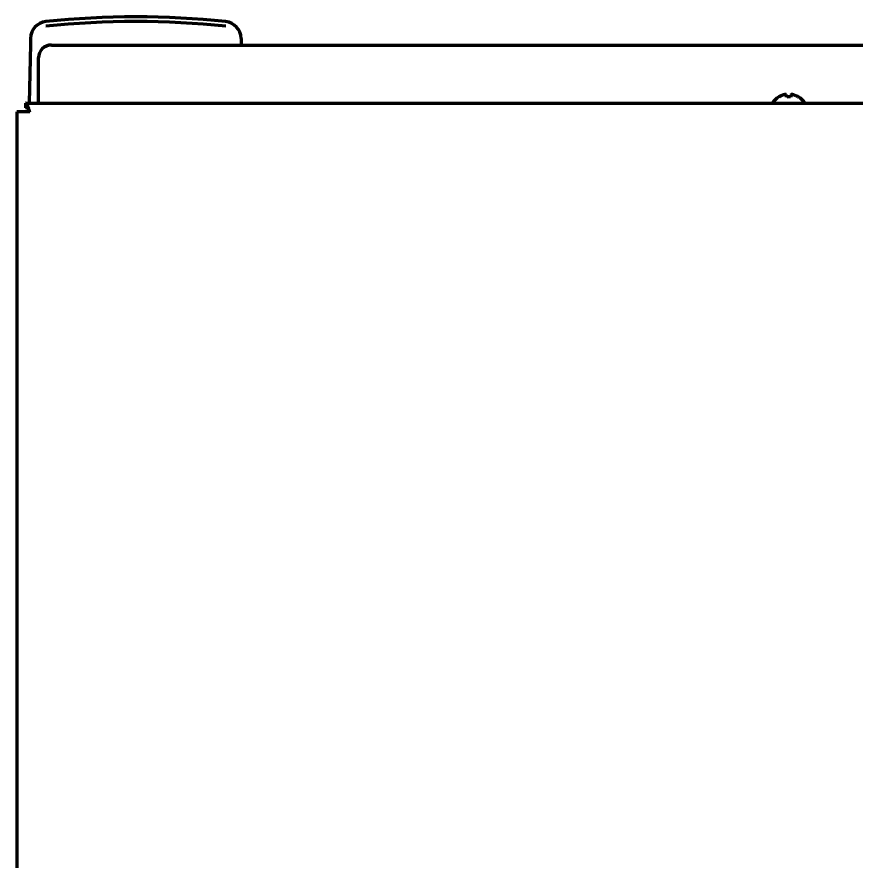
# Model space of a CAD drawing. Header units: inches. Extents: x 904 to 7172, y 213 to 5528.
# Drawn here: x 2795.6 to 2989.7, y 1281.2 to 1476.6 of the extents above; entities that cross this region are included whole.
import ezdxf

# ---------------------------------------------------------------- set-up
doc = ezdxf.new("R2010")
doc.units = ezdxf.units.IN

msp = doc.modelspace()

# ---------------------------------------------------------------- linework, layer by layer
at = {"linetype": 'Continuous', "lineweight": 70}
for p, q in [((2798.75, 1471.57), (2798.73, 1470.23)), ((2847.48, 1471.57), (2847.51, 1470.23)), ((2798.73, 1470.23), (2798.49, 1456.57)), ((2803.62, 1470.06), (3466.66, 1470.06)), ((2847.51, 1470.23), (2847.51, 1470.06)), ((2800.62, 1457.31), (2800.62, 1467.16)), ((2800.62, 1456.57), (2800.62, 1457.31)), ((2971.82, 1458.01), (2971.82, 1458.05)), ((2976.42, 1458.05), (2976.42, 1458.01)), ((2797.62, 1456.57), (2797.62, 1455.57)), ((2797.62, 1456.57), (3688.62, 1456.57)), ((2797.62, 1454.57), (2795.62, 1454.57)), ((2795.62, 1454.57), (2795.62, 967.77)), ((2798.62, 1454.57), (2797.62, 1454.57))]:
    msp.add_line(p, q, dxfattribs=at)
for centre, radius, start, end in [((2802.75, 1471.5), 4, 95.987, 179), ((2823.12, 1277.32), 199.25, 84.013, 95.987), ((2843.48, 1471.5), 4, 1, 84.013), ((2974.32, 1453.95), 4.8, 121.3727, 146.9175), ((2973.92, 1453.95), 4.8, 33.0825, 58.6273)]:
    msp.add_arc(centre, radius, start, end, dxfattribs=at)
for centre, major_axis, ratio, start_param, end_param in [((2823.12, 1277.74), (197.77, 0), 0.999848, 1.465422, 1.67617), ((2803.62, 1467.16), (-3, 0), 0.965926, 4.712389, 6.283185)]:
    msp.add_ellipse(centre, major_axis=major_axis, ratio=ratio, start_param=start_param, end_param=end_param, dxfattribs=at)
for points in [[(2973.12, 1458.56), (2973.06, 1458.55), (2972.96, 1458.52), (2972.79, 1458.47), (2972.64, 1458.41), (2972.48, 1458.35), (2972.33, 1458.29), (2972.17, 1458.21), (2972.01, 1458.12), (2971.88, 1458.05), (2971.82, 1458.01)], [(2973.62, 1458.56), (2973.59, 1458.57), (2973.54, 1458.57), (2973.47, 1458.58), (2973.4, 1458.58), (2973.33, 1458.58), (2973.26, 1458.58), (2973.19, 1458.57), (2973.14, 1458.57), (2973.12, 1458.56)], [(2974.62, 1458.01), (2974.45, 1458.04), (2974.12, 1458.06), (2973.79, 1458.04), (2973.62, 1458.01)], [(2975.12, 1458.56), (2975.09, 1458.57), (2975.05, 1458.57), (2974.98, 1458.58), (2974.9, 1458.58), (2974.83, 1458.58), (2974.76, 1458.58), (2974.69, 1458.57), (2974.64, 1458.57), (2974.62, 1458.56)], [(2974.62, 1458.56), (2974.62, 1458.55), (2974.62, 1458.52), (2974.62, 1458.47), (2974.62, 1458.41), (2974.62, 1458.35), (2974.62, 1458.29), (2974.62, 1458.21), (2974.62, 1458.12), (2974.62, 1458.05), (2974.62, 1458.01)], [(2798.62, 1454.57), (2798.6, 1454.64), (2798.55, 1454.78), (2798.49, 1454.98), (2798.42, 1455.19), (2798.35, 1455.38), (2798.29, 1455.57), (2798.22, 1455.75), (2798.15, 1455.91), (2798.09, 1456.06), (2798.02, 1456.19), (2797.95, 1456.3), (2797.89, 1456.4), (2797.82, 1456.47), (2797.75, 1456.53), (2797.69, 1456.56), (2797.64, 1456.57), (2797.62, 1456.57)], [(2798.62, 1454.57), (2798.6, 1454.6), (2798.55, 1454.67), (2798.49, 1454.78), (2798.42, 1454.88), (2798.35, 1454.98), (2798.29, 1455.07), (2798.22, 1455.16), (2798.15, 1455.24), (2798.09, 1455.31), (2798.02, 1455.38), (2797.95, 1455.44), (2797.89, 1455.48), (2797.82, 1455.52), (2797.75, 1455.55), (2797.69, 1455.56), (2797.64, 1455.57), (2797.62, 1455.57)]]:
    msp.add_open_spline(points, degree=3, dxfattribs=at)
for points in [[(2973.62, 1458.01), (2973.62, 1458.14), (2973.62, 1458.25), (2973.62, 1458.38), (2973.62, 1458.42), (2973.62, 1458.5), (2973.62, 1458.53), (2973.62, 1458.56)], [(2976.42, 1458.01), (2976.22, 1458.14), (2976.01, 1458.25), (2975.68, 1458.38), (2975.57, 1458.42), (2975.35, 1458.5), (2975.23, 1458.53), (2975.12, 1458.56)]]:
    msp.add_open_spline(points, degree=3, knots=[0, 0, 0, 0, 0.5, 0.5, 0.75, 0.75, 1, 1, 1, 1], dxfattribs=at)

doc.saveas('drawing.dxf')
